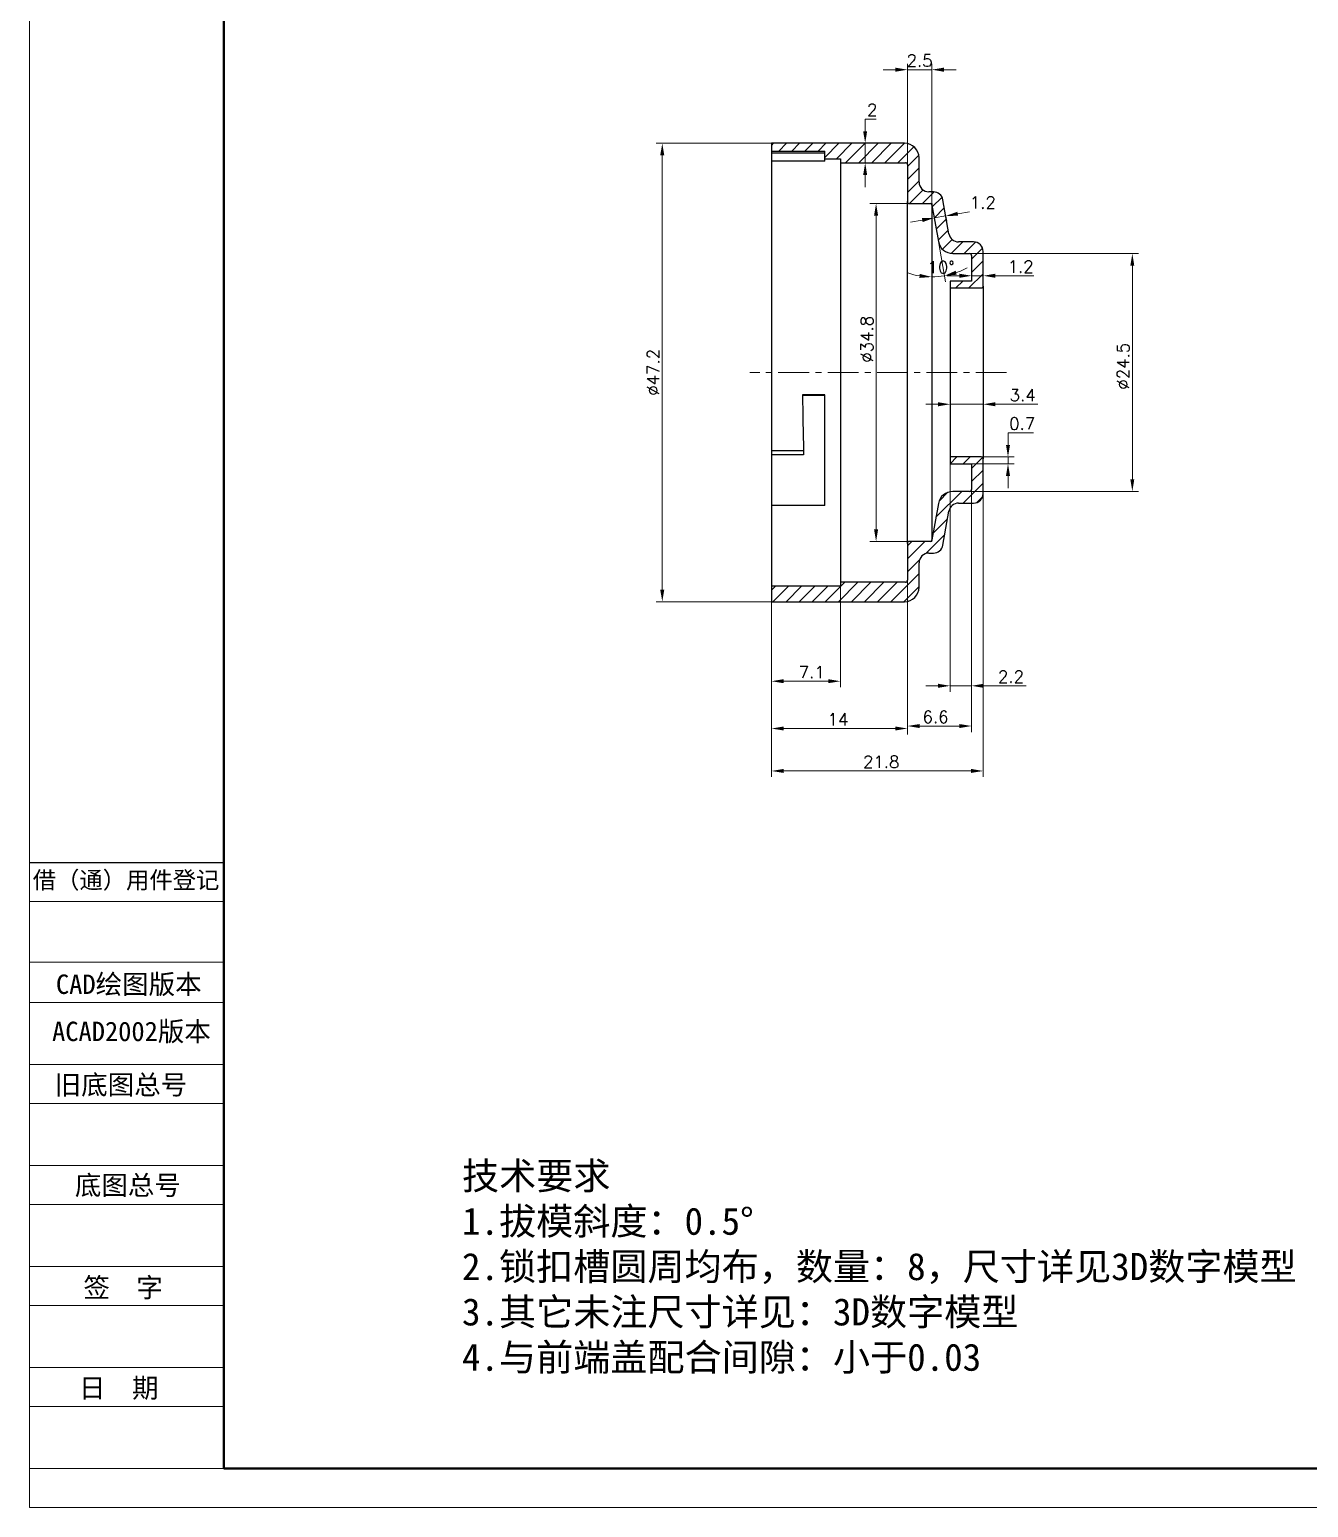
# Model space of a CAD drawing. Header units: millimetres. Extents: x 2517 to 6633, y 792 to 3241.
# Drawn here: x 3558.6 to 3690.2, y 852.9 to 1005 of the extents above; entities that cross this region are included whole.
import ezdxf

# ---------------------------------------------------------------- set-up
doc = ezdxf.new("R2010")
doc.units = ezdxf.units.MM
doc.linetypes.add('CENTER', pattern=[50.8, 31.75, -6.35, 6.35, -6.35])
doc.linetypes.add('DIVIDE', pattern=[31.75, 12.7, -6.35, 0, -6.35, 0, -6.35])
for name, color, linetype, lineweight in [('中心线', 1, 'CENTER', 9), ('双点划线', 5, 'DIVIDE', 9), ('填充', 3, 'Continuous', 9), ('实线', 7, 'Continuous', 25), ('尺寸标注', 2, 'Continuous', 9), ('引导线', 6, 'Continuous', 9), ('文本', 3, 'Continuous', 15), ('粗实线', 9, 'Continuous', 50)]:
    doc.layers.add(name, color=color, linetype=linetype, lineweight=lineweight)
doc.styles.add('st', font='txt.shx')
doc.styles.get("Standard").update_dxf_attribs({"font": 'simfang.ttf'})
doc.dimstyles.new('st', dxfattribs={"dimscale": 0.5, "dimtxt": 2.5, "dimasz": 2.5, "dimexe": 1.25, "dimexo": 0, "dimtad": 1, "dimtoh": 1, "dimdsep": 46, "dimtxsty": 'st', "dimcen": 0, "dimclrd": 256, "dimclre": 256, "dimclrt": 3, "dimadec": 3, "dimazin": 2, "dimtfac": 1, "dimtmove": 0, "dimatfit": 1, "dimfxl": 0, "dimlwd": -1, "dimlwe": -1, "dimarcsym": 0})
pattern_1 = [(45, (0, -83.8009), (-0.6735192, 0.6735192), [])]

# ---------------------------------------------------------------- blocks, each defined once
blk = doc.blocks.new('*D348')
at = {"layer": 'Defpoints', "color": 0, "ltscale": 0.1, "transparency": 16777216}
for p in [(3649.14, 987.12), (3645.71, 952.32), (3649.14, 952.32)]:
    blk.add_point(p, dxfattribs=at)
at = {"layer": '尺寸标注', "ltscale": 0.1, "transparency": 16777216}
for p, q in [((3649.14, 987.12), (3645.08, 987.12)), ((3645.71, 985.87), (3645.71, 953.57)), ((3649.14, 952.32), (3645.08, 952.32))]:
    blk.add_line(p, q, dxfattribs=at)
for points in [[(3645.5, 985.87), (3645.92, 985.87), (3645.71, 987.12)], [(3645.5, 953.57), (3645.92, 953.57), (3645.71, 952.32)]]:
    blk.add_solid(points, dxfattribs=at)
at = {"layer": '尺寸标注', "color": 3, "ltscale": 0.1, "transparency": 16777216, "insert": (3644.77, 973.14), "char_height": 1.25, "attachment_point": 5, "rotation": 90, "style": 'st'}
blk.add_mtext('%%c34.8', dxfattribs=at)
blk = doc.blocks.new('*D349')
at = {"layer": 'Defpoints', "color": 0, "ltscale": 0.1, "transparency": 16777216}
for p in [(3655.34, 981.97), (3655.34, 957.47), (3672.09, 957.47)]:
    blk.add_point(p, dxfattribs=at)
at = {"layer": '尺寸标注', "ltscale": 0.1, "transparency": 16777216}
for p, q in [((3655.34, 981.97), (3672.71, 981.97)), ((3672.09, 980.72), (3672.09, 958.72)), ((3655.34, 957.47), (3672.71, 957.47))]:
    blk.add_line(p, q, dxfattribs=at)
for points in [[(3671.88, 980.72), (3672.29, 980.72), (3672.09, 981.97)], [(3671.88, 958.72), (3672.29, 958.72), (3672.09, 957.47)]]:
    blk.add_solid(points, dxfattribs=at)
at = {"layer": '尺寸标注', "color": 3, "ltscale": 0.1, "transparency": 16777216, "insert": (3671.15, 970.37), "char_height": 1.25, "attachment_point": 5, "rotation": 90, "style": 'st'}
blk.add_mtext('%%c24.5', dxfattribs=at)
blk = doc.blocks.new('*D350')
at = {"layer": 'Defpoints', "color": 0, "ltscale": 0.1, "transparency": 16777216}
for p in [(3642.04, 947.72), (3634.94, 946.12), (3642.04, 937.93)]:
    blk.add_point(p, dxfattribs=at)
at = {"layer": '尺寸标注', "ltscale": 0.1, "transparency": 16777216}
for p, q in [((3642.04, 947.72), (3642.04, 937.31)), ((3634.94, 946.12), (3634.94, 937.31)), ((3636.19, 937.93), (3640.79, 937.93))]:
    blk.add_line(p, q, dxfattribs=at)
for points in [[(3636.19, 938.14), (3636.19, 937.73), (3634.94, 937.93)], [(3640.79, 938.14), (3640.79, 937.73), (3642.04, 937.93)]]:
    blk.add_solid(points, dxfattribs=at)
at = {"layer": '尺寸标注', "color": 3, "ltscale": 0.1, "transparency": 16777216, "insert": (3639.09, 938.87), "char_height": 1.25, "attachment_point": 5, "style": 'st'}
blk.add_mtext('7.1', dxfattribs=at)
blk = doc.blocks.new('*D351')
at = {"layer": 'Defpoints', "color": 0, "ltscale": 0.1, "transparency": 16777216}
for p in [(3651.44, 1000.9), (3648.94, 987.32), (3651.44, 986.99)]:
    blk.add_point(p, dxfattribs=at)
at = {"layer": '尺寸标注', "ltscale": 0.1, "transparency": 16777216}
for p, q in [((3648.94, 987.32), (3648.94, 1001.52)), ((3651.44, 986.99), (3651.44, 1001.52)), ((3647.69, 1000.9), (3646.44, 1000.9)), ((3648.94, 1000.9), (3651.44, 1000.9)), ((3652.69, 1000.9), (3653.94, 1000.9))]:
    blk.add_line(p, q, dxfattribs=at)
for points in [[(3647.69, 1001.11), (3647.69, 1000.69), (3648.94, 1000.9)], [(3652.69, 1001.11), (3652.69, 1000.69), (3651.44, 1000.9)]]:
    blk.add_solid(points, dxfattribs=at)
at = {"layer": '尺寸标注', "color": 3, "ltscale": 0.1, "transparency": 16777216, "insert": (3650.19, 1001.84), "char_height": 1.25, "attachment_point": 5, "style": 'st'}
blk.add_mtext('2.5', dxfattribs=at)
blk = doc.blocks.new('*D352')
at = {"layer": 'Defpoints', "color": 0, "ltscale": 0.1, "transparency": 16777216}
for p in [(3623.7, 993.32), (3634.94, 993.32), (3634.94, 946.12)]:
    blk.add_point(p, dxfattribs=at)
at = {"layer": '尺寸标注', "ltscale": 0.1, "transparency": 16777216}
for p, q in [((3634.94, 993.32), (3623.08, 993.32)), ((3623.7, 947.37), (3623.7, 992.07)), ((3634.94, 946.12), (3623.08, 946.12))]:
    blk.add_line(p, q, dxfattribs=at)
for points in [[(3623.49, 992.07), (3623.91, 992.07), (3623.7, 993.32)], [(3623.49, 947.37), (3623.91, 947.37), (3623.7, 946.12)]]:
    blk.add_solid(points, dxfattribs=at)
at = {"layer": '尺寸标注', "color": 3, "ltscale": 0.1, "transparency": 16777216, "insert": (3622.77, 969.74), "char_height": 1.25, "attachment_point": 5, "rotation": 90, "style": 'st'}
blk.add_mtext('%%c47.2', dxfattribs=at)
blk = doc.blocks.new('*D353')
at = {"layer": 'Defpoints', "color": 0, "ltscale": 0.1, "transparency": 16777216}
for p in [(3651.44, 987.12), (3651.47, 986.96), (3652.13, 983.21), (3651.88, 979.57), (3651.44, 952.41)]:
    blk.add_point(p, dxfattribs=at)
at = {"layer": '尺寸标注', "ltscale": 0.1, "transparency": 16777216}
blk.add_line((3652.13, 983.21), (3652.86, 979.06), dxfattribs=at)
for start, end in [(289.4829, 298.9659), (251.0341, 260.5171), (270, 280)]:
    blk.add_arc((3651.44, 987.12), 7.56, start, end, dxfattribs=at)
for points in [[(3654.01, 979.79), (3653.9, 980.2), (3652.75, 979.68)], [(3650.21, 979.87), (3650.17, 979.46), (3651.44, 979.56)]]:
    blk.add_solid(points, dxfattribs=at)
at = {"layer": '尺寸标注', "color": 3, "ltscale": 0.1, "transparency": 16777216, "insert": (3652.4, 980.56), "char_height": 1.25, "attachment_point": 5, "style": 'st'}
blk.add_mtext('10°', dxfattribs=at)
blk = doc.blocks.new('*D354')
at = {"layer": 'Defpoints', "color": 0, "ltscale": 0.1, "transparency": 16777216}
for p in [(3648.94, 948.32), (3634.94, 946.12), (3634.94, 933.06)]:
    blk.add_point(p, dxfattribs=at)
at = {"layer": '尺寸标注', "ltscale": 0.1, "transparency": 16777216}
for p, q in [((3648.94, 948.32), (3648.94, 932.44)), ((3634.94, 946.12), (3634.94, 932.44)), ((3647.69, 933.06), (3636.19, 933.06))]:
    blk.add_line(p, q, dxfattribs=at)
for points in [[(3636.19, 933.27), (3636.19, 932.86), (3634.94, 933.06)], [(3647.69, 933.27), (3647.69, 932.86), (3648.94, 933.06)]]:
    blk.add_solid(points, dxfattribs=at)
at = {"layer": '尺寸标注', "color": 3, "ltscale": 0.1, "transparency": 16777216, "insert": (3641.79, 934), "char_height": 1.25, "attachment_point": 5, "style": 'st'}
blk.add_mtext('14', dxfattribs=at)
blk = doc.blocks.new('*D355')
at = {"layer": 'Defpoints', "color": 0, "ltscale": 0.1, "transparency": 16777216}
for p in [(3648.94, 960.32), (3655.54, 957.67), (3648.94, 933.32)]:
    blk.add_point(p, dxfattribs=at)
at = {"layer": '尺寸标注', "ltscale": 0.1, "transparency": 16777216}
for p, q in [((3648.94, 960.32), (3648.94, 932.69)), ((3655.54, 957.67), (3655.54, 932.69)), ((3654.29, 933.32), (3650.19, 933.32))]:
    blk.add_line(p, q, dxfattribs=at)
for points in [[(3650.19, 933.52), (3650.19, 933.11), (3648.94, 933.32)], [(3654.29, 933.52), (3654.29, 933.11), (3655.54, 933.32)]]:
    blk.add_solid(points, dxfattribs=at)
at = {"layer": '尺寸标注', "color": 3, "ltscale": 0.1, "transparency": 16777216, "insert": (3651.83, 934.25), "char_height": 1.25, "attachment_point": 5, "style": 'st'}
blk.add_mtext('6.6', dxfattribs=at)
blk = doc.blocks.new('*D356')
at = {"layer": 'Defpoints', "color": 0, "ltscale": 0.1, "transparency": 16777216}
for p in [(3655.54, 960.32), (3656.54, 961.02), (3659.29, 960.32)]:
    blk.add_point(p, dxfattribs=at)
at = {"layer": '尺寸标注', "ltscale": 0.1, "transparency": 16777216}
for p, q in [((3659.29, 962.27), (3659.29, 963.52)), ((3659.29, 963.52), (3661.9, 963.52)), ((3655.54, 960.32), (3659.92, 960.32)), ((3656.54, 961.02), (3659.92, 961.02)), ((3659.29, 960.32), (3659.29, 961.02)), ((3659.29, 959.07), (3659.29, 957.82))]:
    blk.add_line(p, q, dxfattribs=at)
for points in [[(3659.08, 962.27), (3659.5, 962.27), (3659.29, 961.02)], [(3659.08, 959.07), (3659.5, 959.07), (3659.29, 960.32)]]:
    blk.add_solid(points, dxfattribs=at)
at = {"layer": '尺寸标注', "color": 3, "ltscale": 0.1, "transparency": 16777216, "insert": (3660.75, 964.46), "char_height": 1.25, "attachment_point": 5, "style": 'st'}
blk.add_mtext('0.7', dxfattribs=at)
blk = doc.blocks.new('*D357')
at = {"layer": 'Defpoints', "color": 0, "ltscale": 0.1, "transparency": 16777216}
for p in [(3653.34, 960.32), (3655.54, 957.67), (3655.54, 937.46)]:
    blk.add_point(p, dxfattribs=at)
at = {"layer": '尺寸标注', "ltscale": 0.1, "transparency": 16777216}
for p, q in [((3653.34, 960.32), (3653.34, 936.84)), ((3655.54, 957.67), (3655.54, 936.84)), ((3652.09, 937.46), (3650.84, 937.46)), ((3653.34, 937.46), (3655.54, 937.46)), ((3656.79, 937.46), (3661.16, 937.46))]:
    blk.add_line(p, q, dxfattribs=at)
for points in [[(3652.09, 937.67), (3652.09, 937.25), (3653.34, 937.46)], [(3656.79, 937.67), (3656.79, 937.25), (3655.54, 937.46)]]:
    blk.add_solid(points, dxfattribs=at)
at = {"layer": '尺寸标注', "color": 3, "ltscale": 0.1, "transparency": 16777216, "insert": (3659.6, 938.4), "char_height": 1.25, "attachment_point": 5, "style": 'st'}
blk.add_mtext('2.2', dxfattribs=at)
blk = doc.blocks.new('*D358')
at = {"layer": 'Defpoints', "color": 0, "ltscale": 0.1, "transparency": 16777216}
for p in [(3655.54, 979.12), (3656.74, 979.68), (3656.74, 979.12)]:
    blk.add_point(p, dxfattribs=at)
at = {"layer": '尺寸标注', "ltscale": 0.1, "transparency": 16777216}
for p, q in [((3655.54, 979.12), (3655.54, 980.3)), ((3656.74, 979.12), (3656.74, 980.3)), ((3654.29, 979.68), (3653.04, 979.68)), ((3655.54, 979.68), (3656.74, 979.68)), ((3657.99, 979.68), (3661.94, 979.68))]:
    blk.add_line(p, q, dxfattribs=at)
for points in [[(3654.29, 979.89), (3654.29, 979.47), (3655.54, 979.68)], [(3657.99, 979.89), (3657.99, 979.47), (3656.74, 979.68)]]:
    blk.add_solid(points, dxfattribs=at)
at = {"layer": '尺寸标注', "color": 3, "ltscale": 0.1, "transparency": 16777216, "insert": (3660.59, 980.62), "char_height": 1.25, "attachment_point": 5, "style": 'st'}
blk.add_mtext('1.2', dxfattribs=at)
blk = doc.blocks.new('*D359')
at = {"layer": 'Defpoints', "color": 0, "ltscale": 0.1, "transparency": 16777216}
for p in [(3642.04, 993.32), (3644.59, 993.32), (3642.04, 991.32)]:
    blk.add_point(p, dxfattribs=at)
at = {"layer": '尺寸标注', "ltscale": 0.1, "transparency": 16777216}
for p, q in [((3644.59, 994.57), (3644.59, 995.82)), ((3644.59, 995.82), (3645.73, 995.82)), ((3642.04, 993.32), (3645.21, 993.32)), ((3644.59, 991.32), (3644.59, 993.32)), ((3642.04, 991.32), (3645.21, 991.32)), ((3644.59, 990.07), (3644.59, 988.82))]:
    blk.add_line(p, q, dxfattribs=at)
for points in [[(3644.38, 994.57), (3644.79, 994.57), (3644.59, 993.32)], [(3644.38, 990.07), (3644.79, 990.07), (3644.59, 991.32)]]:
    blk.add_solid(points, dxfattribs=at)
at = {"layer": '尺寸标注', "color": 3, "ltscale": 0.1, "transparency": 16777216, "insert": (3645.31, 996.76), "char_height": 1.25, "attachment_point": 5, "style": 'st'}
blk.add_mtext('2', dxfattribs=at)
blk = doc.blocks.new('*D360')
at = {"layer": 'Defpoints', "color": 0, "ltscale": 0.1, "transparency": 16777216}
for p in [(3651.8, 985.08), (3652.88, 985.84), (3652.98, 985.29)]:
    blk.add_point(p, dxfattribs=at)
at = {"layer": '尺寸标注', "ltscale": 0.1, "transparency": 16777216}
for p, q in [((3651.8, 985.08), (3651.59, 986.25)), ((3652.98, 985.29), (3652.77, 986.46)), ((3654.11, 986.06), (3655.34, 986.28)), ((3650.47, 985.42), (3649.24, 985.2)), ((3651.7, 985.64), (3652.88, 985.84))]:
    blk.add_line(p, q, dxfattribs=at)
for points in [[(3654.07, 986.27), (3654.15, 985.86), (3652.88, 985.84)], [(3650.43, 985.62), (3650.5, 985.21), (3651.7, 985.64)]]:
    blk.add_solid(points, dxfattribs=at)
at = {"layer": '尺寸标注', "color": 3, "ltscale": 0.1, "transparency": 16777216, "insert": (3656.7, 987.22), "char_height": 1.25, "attachment_point": 5, "style": 'st'}
blk.add_mtext('1.2', dxfattribs=at)
blk = doc.blocks.new('*D370')
at = {"layer": 'Defpoints', "color": 0, "ltscale": 0.1, "transparency": 16777216}
for p in [(3656.74, 966.45), (3653.34, 961.02), (3656.74, 961.02)]:
    blk.add_point(p, dxfattribs=at)
at = {"layer": '尺寸标注', "ltscale": 0.1, "transparency": 16777216}
for p, q in [((3652.09, 966.45), (3650.84, 966.45)), ((3653.34, 961.02), (3653.34, 967.08)), ((3653.34, 966.45), (3656.74, 966.45)), ((3656.74, 961.02), (3656.74, 967.08)), ((3657.99, 966.45), (3662.36, 966.45))]:
    blk.add_line(p, q, dxfattribs=at)
for points in [[(3652.09, 966.66), (3652.09, 966.24), (3653.34, 966.45)], [(3657.99, 966.66), (3657.99, 966.24), (3656.74, 966.45)]]:
    blk.add_solid(points, dxfattribs=at)
at = {"layer": '尺寸标注', "color": 3, "ltscale": 0.1, "transparency": 16777216, "insert": (3660.8, 967.39), "char_height": 1.25, "attachment_point": 5, "style": 'st'}
blk.add_mtext('3.4', dxfattribs=at)
blk = doc.blocks.new('*D379')
at = {"layer": 'Defpoints', "color": 0, "ltscale": 0.1, "transparency": 16777216}
for p in [(3656.74, 957.27), (3634.94, 946.12), (3634.94, 928.69)]:
    blk.add_point(p, dxfattribs=at)
at = {"layer": '尺寸标注', "ltscale": 0.1, "transparency": 16777216}
for p, q in [((3656.74, 957.27), (3656.74, 928.07)), ((3634.94, 946.12), (3634.94, 928.07)), ((3655.49, 928.69), (3636.19, 928.69))]:
    blk.add_line(p, q, dxfattribs=at)
for points in [[(3636.19, 928.9), (3636.19, 928.49), (3634.94, 928.69)], [(3655.49, 928.9), (3655.49, 928.49), (3656.74, 928.69)]]:
    blk.add_solid(points, dxfattribs=at)
at = {"layer": '尺寸标注', "color": 3, "ltscale": 0.1, "transparency": 16777216, "insert": (3646.24, 929.63), "char_height": 1.25, "attachment_point": 5, "style": 'st'}
blk.add_mtext('21.8', dxfattribs=at)

msp = doc.modelspace()

# ---------------------------------------------------------------- hatches: boundary and pattern name
at = {"layer": '填充'}
h = msp.add_hatch(dxfattribs=at)
h.set_pattern_fill('ANSI31', color=256, scale=0.3, style=0)
h.set_pattern_definition(pattern_1)
edge = h.paths.add_edge_path(flags=0)
edge.add_arc((3656.5359, 978.622), 0.2, 270, 360)
edge.add_line((3656.7359, 978.622), (3656.7359, 982.172))
edge.add_arc((3655.7359, 982.172), 1, 0, 90)
edge.add_line((3655.7359, 983.172), (3654.19, 983.172))
edge.add_arc((3654.19, 984.172), 1, 190, 270, ccw=False)
edge.add_line((3653.2052, 983.9984), (3652.5886, 987.4957))
edge.add_arc((3651.6037, 987.322), 1, 10, 90)
edge.add_line((3651.6037, 988.322), (3651.1359, 988.322))
edge.add_arc((3651.1359, 989.322), 1, 180, 270, ccw=False)
edge.add_line((3650.1359, 989.322), (3650.1359, 991.822))
edge.add_arc((3648.6359, 991.822), 1.5, 0, 90)
edge.add_line((3648.6359, 993.322), (3634.9359, 993.322))
edge.add_line((3634.9359, 993.322), (3634.9359, 992.522))
edge.add_line((3634.9359, 992.522), (3640.4359, 992.522))
edge.add_line((3640.4359, 992.522), (3640.4359, 991.722))
edge.add_line((3640.4359, 991.722), (3642.0359, 991.722))
edge.add_line((3642.0359, 991.722), (3642.0359, 991.322))
edge.add_line((3642.0359, 991.322), (3648.7359, 991.322))
edge.add_arc((3648.7359, 991.122), 0.2, 0, 90, ccw=False)
edge.add_line((3648.9359, 991.122), (3648.9359, 987.322))
edge.add_arc((3649.1359, 987.322), 0.2, 180, 270)
edge.add_line((3649.1359, 987.122), (3651.2681, 987.122))
edge.add_arc((3651.2681, 986.922), 0.2, 10, 90, ccw=False)
edge.add_line((3651.4651, 986.9567), (3652.1254, 983.2115))
edge.add_arc((3653.6027, 983.472), 1.5, 190, 270)
edge.add_line((3653.6027, 981.972), (3655.3359, 981.972))
edge.add_arc((3655.3359, 981.772), 0.2, 0, 90, ccw=False)
edge.add_line((3655.5359, 981.772), (3655.5359, 979.122))
edge.add_line((3655.5359, 979.122), (3653.3359, 979.122))
edge.add_line((3653.3359, 979.122), (3653.3359, 978.422))
edge.add_line((3653.3359, 978.422), (3656.5359, 978.422))
h = msp.add_hatch(dxfattribs=at)
h.set_pattern_fill('ANSI31', color=256, scale=0.3, style=0)
h.set_pattern_definition(pattern_1)
edge = h.paths.add_edge_path(flags=0)
edge.add_arc((3648.6359, 947.622), 1.5, 270, 360)
edge.add_line((3650.1359, 947.622), (3650.1359, 950.122))
edge.add_arc((3651.1359, 950.122), 1, 90, 180, ccw=False)
edge.add_line((3651.1359, 951.122), (3651.6037, 951.122))
edge.add_arc((3651.6037, 952.122), 1, 270, 350)
edge.add_line((3652.5886, 951.9484), (3653.2052, 955.4457))
edge.add_arc((3654.19, 955.272), 1, 90, 170, ccw=False)
edge.add_line((3654.19, 956.272), (3655.7359, 956.272))
edge.add_arc((3655.7359, 957.272), 1, 270, 360)
edge.add_line((3656.7359, 957.272), (3656.7359, 960.822))
edge.add_arc((3656.5359, 960.822), 0.2, 0, 90)
edge.add_line((3656.5359, 961.022), (3653.3359, 961.022))
edge.add_line((3653.3359, 961.022), (3653.3359, 960.322))
edge.add_line((3653.3359, 960.322), (3655.5359, 960.322))
edge.add_line((3655.5359, 960.322), (3655.5359, 957.672))
edge.add_arc((3655.3359, 957.672), 0.2, 270, 360, ccw=False)
edge.add_line((3655.3359, 957.472), (3653.6027, 957.472))
edge.add_arc((3653.6027, 955.972), 1.5, 90, 170)
edge.add_line((3652.1254, 956.2325), (3651.4651, 952.4873))
edge.add_arc((3651.2681, 952.522), 0.2, 270, 350, ccw=False)
edge.add_line((3651.2681, 952.322), (3649.1359, 952.322))
edge.add_arc((3649.1359, 952.122), 0.2, 90, 180)
edge.add_line((3648.9359, 952.122), (3648.9359, 948.322))
edge.add_arc((3648.7359, 948.322), 0.2, 270, 360, ccw=False)
edge.add_line((3648.7359, 948.122), (3642.0359, 948.122))
edge.add_line((3642.0359, 948.122), (3642.0359, 947.722))
edge.add_line((3642.0359, 947.722), (3634.9359, 947.722))
edge.add_line((3634.9359, 947.722), (3634.9359, 946.122))
edge.add_line((3634.9359, 946.122), (3648.6359, 946.122))

# ---------------------------------------------------------------- linework, layer by layer
at = {"layer": '中心线', "ltscale": 0.1}
msp.add_line((3659.1418, 969.722), (3632.7012, 969.722), dxfattribs=at)
at = {"layer": '双点划线', "ltscale": 0.1}
for p, q in [((3651.2681, 987.122), (3651.4359, 987.122)), ((3651.4651, 986.9567), (3651.4359, 987.122)), ((3651.2681, 952.322), (3651.4359, 952.322)), ((3651.4651, 952.4873), (3651.4359, 952.322))]:
    msp.add_line(p, q, dxfattribs=at)
at = {"layer": '实线', "lineweight": 25}
for p, q in [((3634.9359, 993.322), (3634.9359, 992.522)), ((3648.6359, 993.322), (3634.9359, 993.322)), ((3634.9359, 992.522), (3640.4359, 992.522)), ((3634.9359, 992.522), (3634.9359, 992.2892)), ((3640.4359, 992.2892), (3634.9359, 992.2892)), ((3634.9359, 992.2892), (3634.9359, 991.4806)), ((3640.4359, 991.722), (3640.4359, 992.522)), ((3634.9359, 991.4806), (3634.9359, 961.6573)), ((3640.4359, 991.4806), (3634.9359, 991.4806)), ((3640.4359, 991.722), (3642.0359, 991.722)), ((3640.4359, 991.4806), (3640.4359, 991.722)), ((3642.0359, 991.722), (3642.0359, 991.322)), ((3642.0359, 991.322), (3648.7359, 991.322)), ((3642.0359, 991.322), (3642.0359, 948.122)), ((3648.9359, 991.122), (3648.9359, 987.322)), ((3650.1359, 989.322), (3650.1359, 991.822)), ((3651.6037, 988.322), (3651.1359, 988.322)), ((3648.9359, 952.122), (3648.9359, 987.322)), ((3649.1359, 987.122), (3651.2681, 987.122)), ((3651.4651, 986.9567), (3652.1254, 983.2115)), ((3653.2052, 983.9984), (3652.5886, 987.4957)), ((3655.7359, 983.172), (3654.19, 983.172)), ((3653.6027, 981.972), (3655.3359, 981.972)), ((3655.5359, 981.772), (3655.5359, 979.122)), ((3656.7359, 978.622), (3656.7359, 982.172)), ((3653.3359, 979.122), (3653.3359, 978.422)), ((3655.5359, 979.122), (3653.3359, 979.122)), ((3656.7359, 978.622), (3656.7359, 960.822)), ((3653.3359, 978.422), (3656.5359, 978.422)), ((3653.3359, 978.422), (3653.3359, 961.022)), ((3640.4359, 967.4224), (3638.1365, 967.4224)), ((3640.4359, 967.3388), (3638.1378, 967.3388)), ((3640.4359, 956.0281), (3640.4359, 967.4224)), ((3638.2359, 961.6573), (3634.9359, 961.6573)), ((3634.9359, 961.6573), (3634.9359, 961.253)), ((3638.2359, 961.253), (3634.9359, 961.253)), ((3634.9359, 961.253), (3634.9359, 956.0281)), ((3638.2359, 961.6573), (3638.2359, 961.253)), ((3653.3359, 961.022), (3653.3359, 960.322)), ((3656.5359, 961.022), (3653.3359, 961.022)), ((3653.3359, 960.322), (3655.5359, 960.322)), ((3655.5359, 960.322), (3655.5359, 957.672)), ((3656.7359, 957.272), (3656.7359, 960.822)), ((3655.3359, 957.472), (3653.6027, 957.472)), ((3634.9359, 956.0281), (3634.9359, 947.722)), ((3640.4359, 956.0281), (3634.9359, 956.0281)), ((3652.1254, 956.2325), (3651.4651, 952.4873)), ((3654.19, 956.272), (3655.7359, 956.272)), ((3652.5886, 951.9484), (3653.2052, 955.4457)), ((3648.9359, 952.122), (3648.9359, 948.322)), ((3651.2681, 952.322), (3649.1359, 952.322)), ((3651.1359, 951.122), (3651.6037, 951.122)), ((3650.1359, 947.622), (3650.1359, 950.122)), ((3642.0359, 948.122), (3642.0359, 947.722)), ((3648.7359, 948.122), (3642.0359, 948.122)), ((3634.9359, 947.722), (3634.9359, 946.122)), ((3642.0359, 947.722), (3634.9359, 947.722)), ((3634.9359, 946.122), (3648.6359, 946.122))]:
    msp.add_line(p, q, dxfattribs=at)
at = {"layer": '实线', "ltscale": 0.1}
msp.add_line((3651.4359, 987.122), (3651.4359, 952.4132), dxfattribs=at)
at = {"layer": '实线'}
for p, q in [((3558.5706, 919.2606), (3578.5722, 919.2606)), ((3578.5722, 856.8556), (3578.5722, 901.6592)), ((3578.5722, 901.6592), (3578.5722, 856.8556))]:
    msp.add_line(p, q, dxfattribs=at)
at = {"layer": '实线', "lineweight": 25}
for centre, radius, start, end in [((3648.6359, 991.822), 1.5, 0, 90), ((3648.7359, 991.122), 0.2, 0, 90), ((3651.1359, 989.322), 1, 180, 270), ((3651.6037, 987.322), 1, 10, 90), ((3649.1359, 987.322), 0.2, 180, 270), ((3651.2681, 986.922), 0.2, 10, 90), ((3653.6027, 983.472), 1.5, 190, 270), ((3654.19, 984.172), 1, 190, 270), ((3655.7359, 982.172), 1, 0, 90), ((3655.3359, 981.772), 0.2, 0, 90), ((3656.5359, 978.622), 0.2, 270, 0), ((3656.5359, 960.822), 0.2, 0, 90), ((3653.6027, 955.972), 1.5, 90, 170), ((3655.3359, 957.672), 0.2, 270, 0), ((3655.7359, 957.272), 1, 270, 0), ((3654.19, 955.272), 1, 90, 170), ((3649.1359, 952.122), 0.2, 90, 180), ((3651.1359, 950.122), 1, 90, 180), ((3651.2681, 952.522), 0.2, 270, 350), ((3651.6037, 952.122), 1, 270, 350), ((3648.7359, 948.322), 0.2, 270, 0), ((3648.6359, 947.622), 1.5, 270, 0)]:
    msp.add_arc(centre, radius, start, end, dxfattribs=at)
msp.add_ellipse((3638.2927, 969.722), major_axis=(-0.3326, 22), ratio=0.00872554, start_param=1.67538417, end_param=1.94599326, dxfattribs=at)
at = {"layer": '引导线'}
for p, q in [((3558.5706, 852.8553), (3558.5706, 1090.4743)), ((3578.5722, 915.2603), (3558.5706, 915.2603)), ((3578.5722, 908.9882), (3558.5706, 908.9882)), ((3578.5722, 904.8595), (3558.5706, 904.8595)), ((3578.5722, 898.459), (3558.5706, 898.459)), ((3578.5722, 894.4587), (3558.5706, 894.4587)), ((3578.5722, 888.0581), (3558.5706, 888.0581)), ((3578.5722, 884.0578), (3558.5706, 884.0578)), ((3578.5722, 877.6573), (3558.5706, 877.6573)), ((3578.5722, 873.657), (3558.5706, 873.657)), ((3578.5722, 867.2565), (3558.5706, 867.2565)), ((3578.5722, 863.2562), (3558.5706, 863.2562)), ((3578.5722, 856.8556), (3558.5706, 856.8556)), ((3558.5706, 852.8553), (3894.5975, 852.8553))]:
    msp.add_line(p, q, dxfattribs=at)
at = {"layer": '粗实线'}
for q in [(3578.5722, 1086.474), (3890.5972, 856.8556)]:
    msp.add_line((3578.5722, 856.8556), q, dxfattribs=at)

# ---------------------------------------------------------------- texts
at = {"layer": '文本', "ltscale": 0.2, "attachment_point": 5}
for s, insert, char_height, width in [('借（通）用件登记', (3568.5013, 917.3453), 1.76014, 40.906152), ('CAD绘图版本', (3568.7855, 906.6156), 2.00016, 60.642465), ('ACAD2002版本', (3569.0597, 901.7583), 2.00016, 46.81136), ('旧底图总号', (3567.9774, 896.2668), 2.00016, 52.954979), ('底图总号', (3568.692, 885.9201), 2.00016, 11.610209), ('签  字', (3568.2036, 875.3907), 2.00016, 11.610209), ('日  期', (3567.757, 865.0397), 2.00016, 11.610209)]:
    msp.add_mtext(s, dxfattribs=dict(at, insert=insert, char_height=char_height, width=width))
at = {"layer": '文本', "insert": (3603.0868, 877.5064), "char_height": 2.800224, "width": 94.571693, "attachment_point": 4}
msp.add_mtext('技术要求\\P1.拔模斜度：0.5°\\P2.锁扣槽圆周均布，数量：8，尺寸详见3D数字模型\\P3.其它未注尺寸详见：3D数字模型\\P4.与前端盖配合间隙：小于0.03', dxfattribs=at)

# ---------------------------------------------------------------- dimensions: what is measured, and where the dimension line sits
at = {"layer": '尺寸标注', "ltscale": 0.1}
for base, p1, p2, picture, middle in [((3651.4359, 1000.8989), (3648.9359, 987.322), (3651.4359, 986.9859), '*D351', (3650.1859, 1000.8989)), ((3656.7359, 979.6783), (3655.5359, 979.122), (3656.7359, 979.122), '*D358', (3660.5901, 979.6783)), ((3656.7359, 966.4504), (3653.3359, 961.022), (3656.7359, 961.022), '*D370', (3660.7984, 966.4504)), ((3648.9359, 933.3163), (3655.5359, 957.672), (3648.9359, 960.322), '*D355', (3651.8334, 933.3163)), ((3655.5359, 937.4615), (3653.3359, 960.322), (3655.5359, 957.672), '*D357', (3659.5984, 937.4615)), ((3634.9359, 928.6937), (3656.7359, 957.272), (3634.9359, 946.122), '*D379', (3646.2406, 928.6937)), ((3634.9359, 933.0649), (3648.9359, 948.322), (3634.9359, 946.122), '*D354', (3641.7931, 933.0649)), ((3642.0359, 937.9348), (3634.9359, 946.122), (3642.0359, 947.722), '*D350', (3639.0914, 937.9348))]:
    dim = msp.add_linear_dim(base=base, p1=p1, p2=p2, dimstyle='st', dxfattribs=at)
    dim.commit()
    dim.dimension.update_dxf_attribs({"geometry": picture, "text_midpoint": middle, "dimtype": 160})
for base, p1, p2, angle, picture, middle, dimtype in [((3644.5856, 993.322), (3642.0359, 991.322), (3642.0359, 993.322), 90, '*D359', (3645.3147, 995.822), 160), ((3652.8798, 985.844), (3651.7953, 985.0841), (3652.977, 985.2925), 10, '*D360', (3656.696, 986.2781), 161), ((3659.291, 960.322), (3656.5359, 961.022), (3655.5359, 960.322), 90, '*D356', (3660.7494, 963.522), 160)]:
    dim = msp.add_linear_dim(base=base, p1=p1, p2=p2, angle=angle, dimstyle='st', dxfattribs=at)
    dim.commit()
    dim.dimension.update_dxf_attribs({"geometry": picture, "text_midpoint": middle, "dimtype": dimtype})
for base, p1, p2, picture, middle in [((3623.7028, 993.322), (3634.9359, 946.122), (3634.9359, 993.322), '*D352', (3623.7028, 969.738)), ((3645.7089, 952.322), (3649.1359, 987.122), (3649.1359, 952.322), '*D348', (3645.7089, 973.1395)), ((3672.0858, 957.472), (3655.3359, 981.972), (3655.3359, 957.472), '*D349', (3672.0858, 970.3736))]:
    dim = msp.add_linear_dim(base=base, p1=p1, p2=p2, angle=90, text='%%c<>', dimstyle='st', dxfattribs=at)
    dim.commit()
    dim.dimension.update_dxf_attribs({"geometry": picture, "text_midpoint": middle, "dimtype": 160})
dim = msp.add_angular_dim_2l(base=(3651.87556, 979.57371), line1=((3651.43593, 987.12201), (3651.43593, 952.41322)), line2=((3651.46507, 986.95674), (3652.12545, 983.21154)), dimstyle='st', dxfattribs=at)
dim.commit()
dim.dimension.update_dxf_attribs({"geometry": '*D353', "text_midpoint": (3652.39788, 979.62236), "dimtype": 162})

doc.saveas('drawing.dxf')
